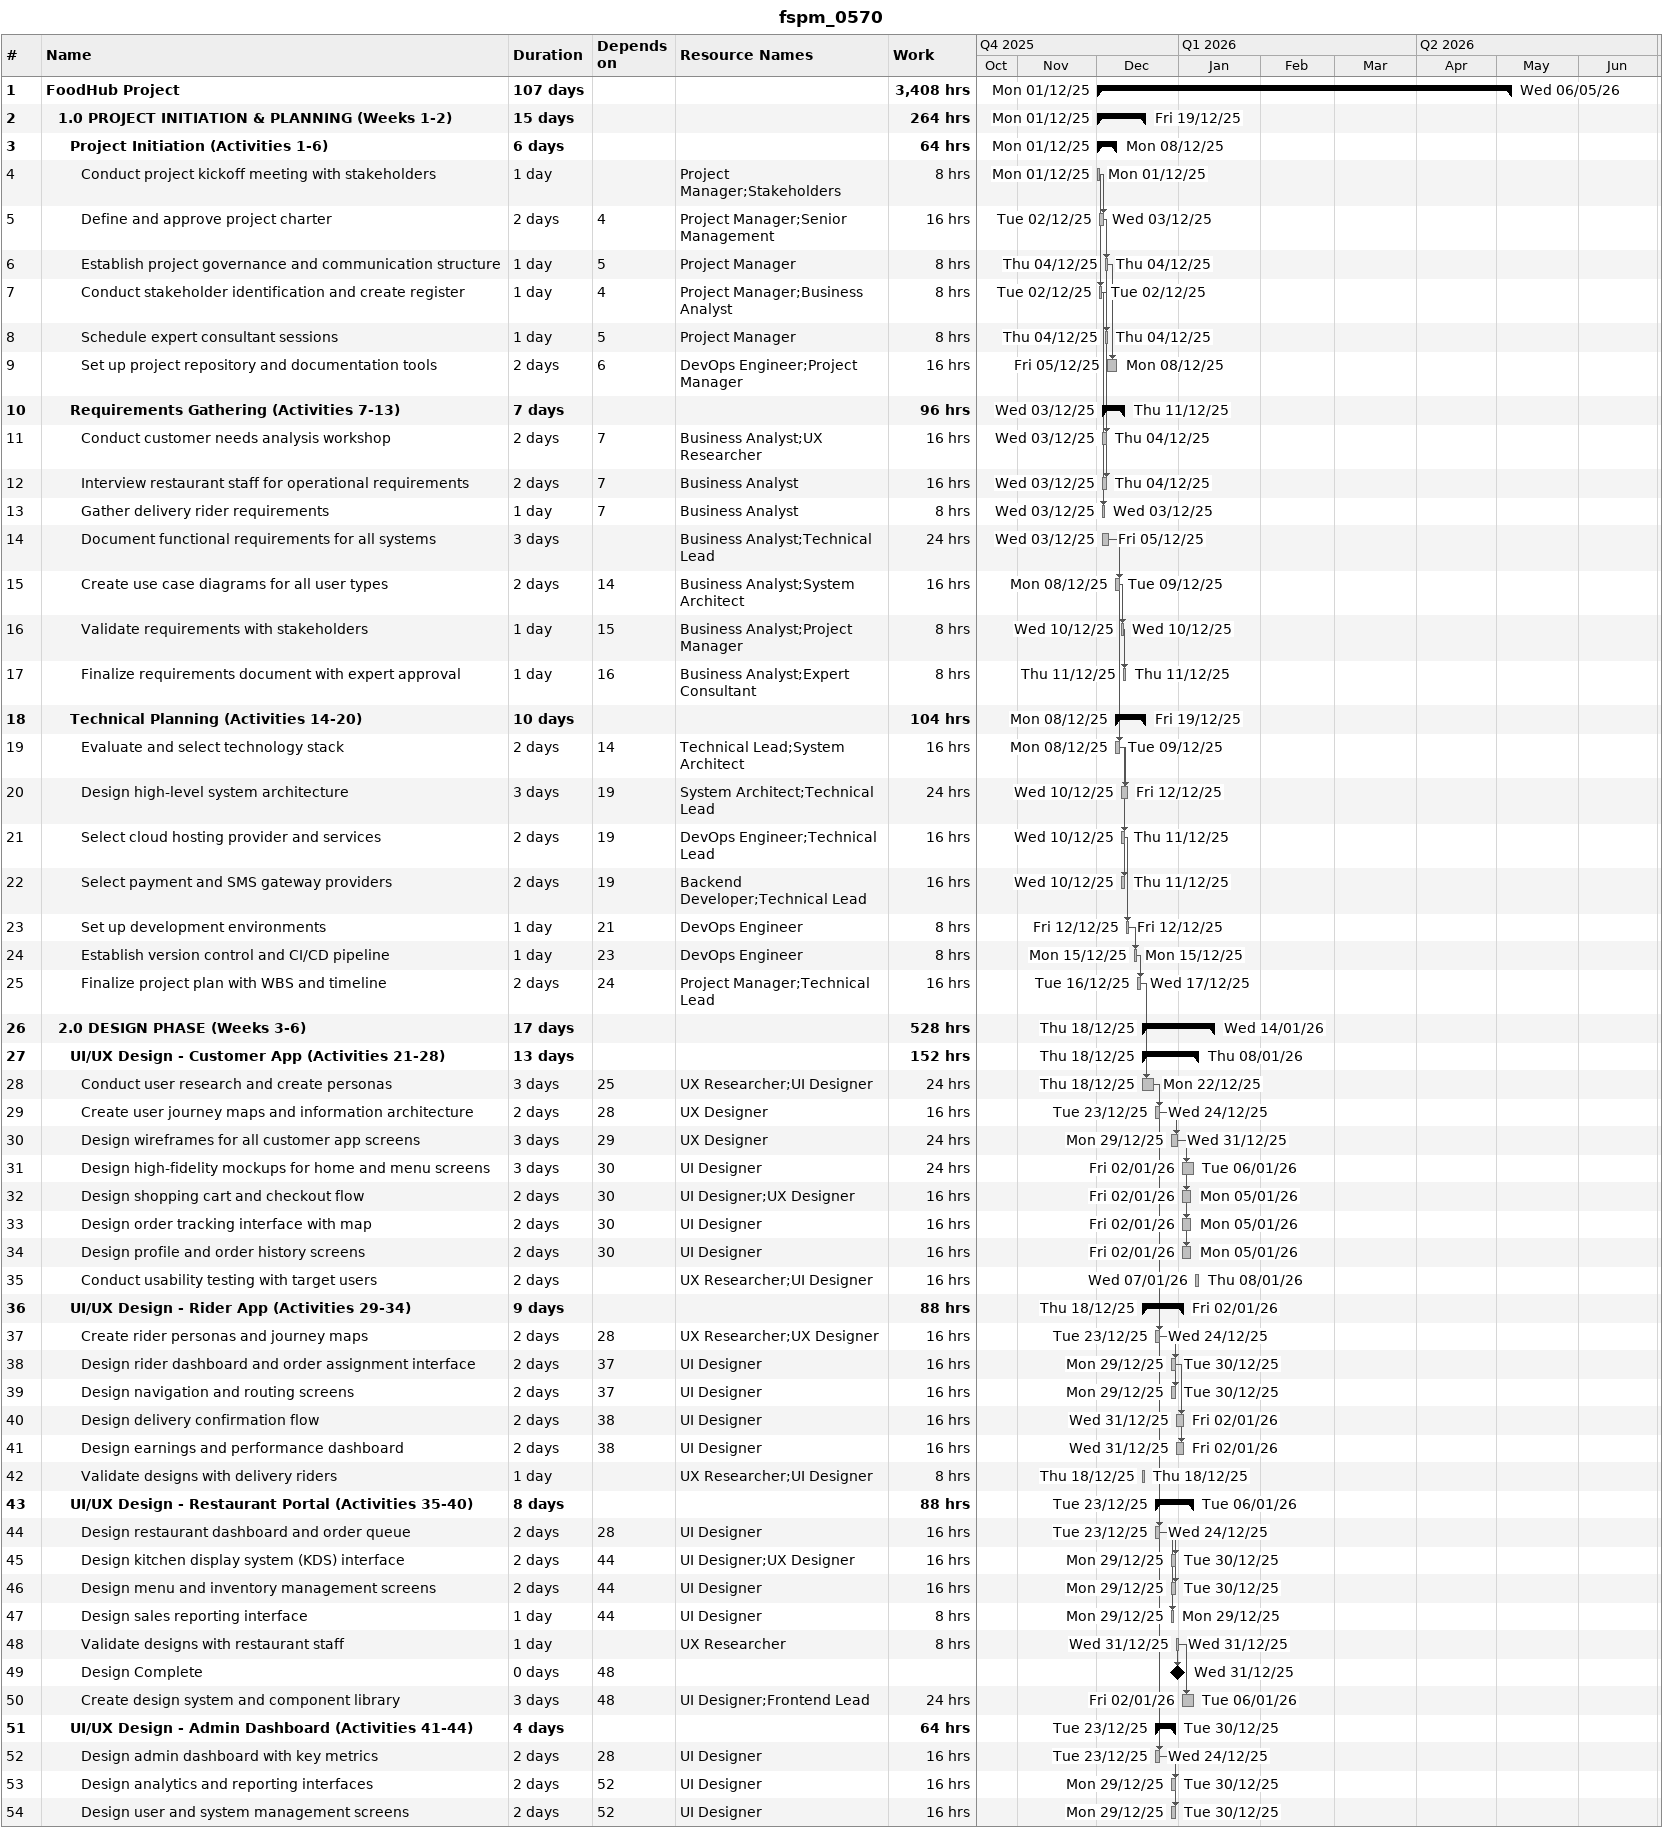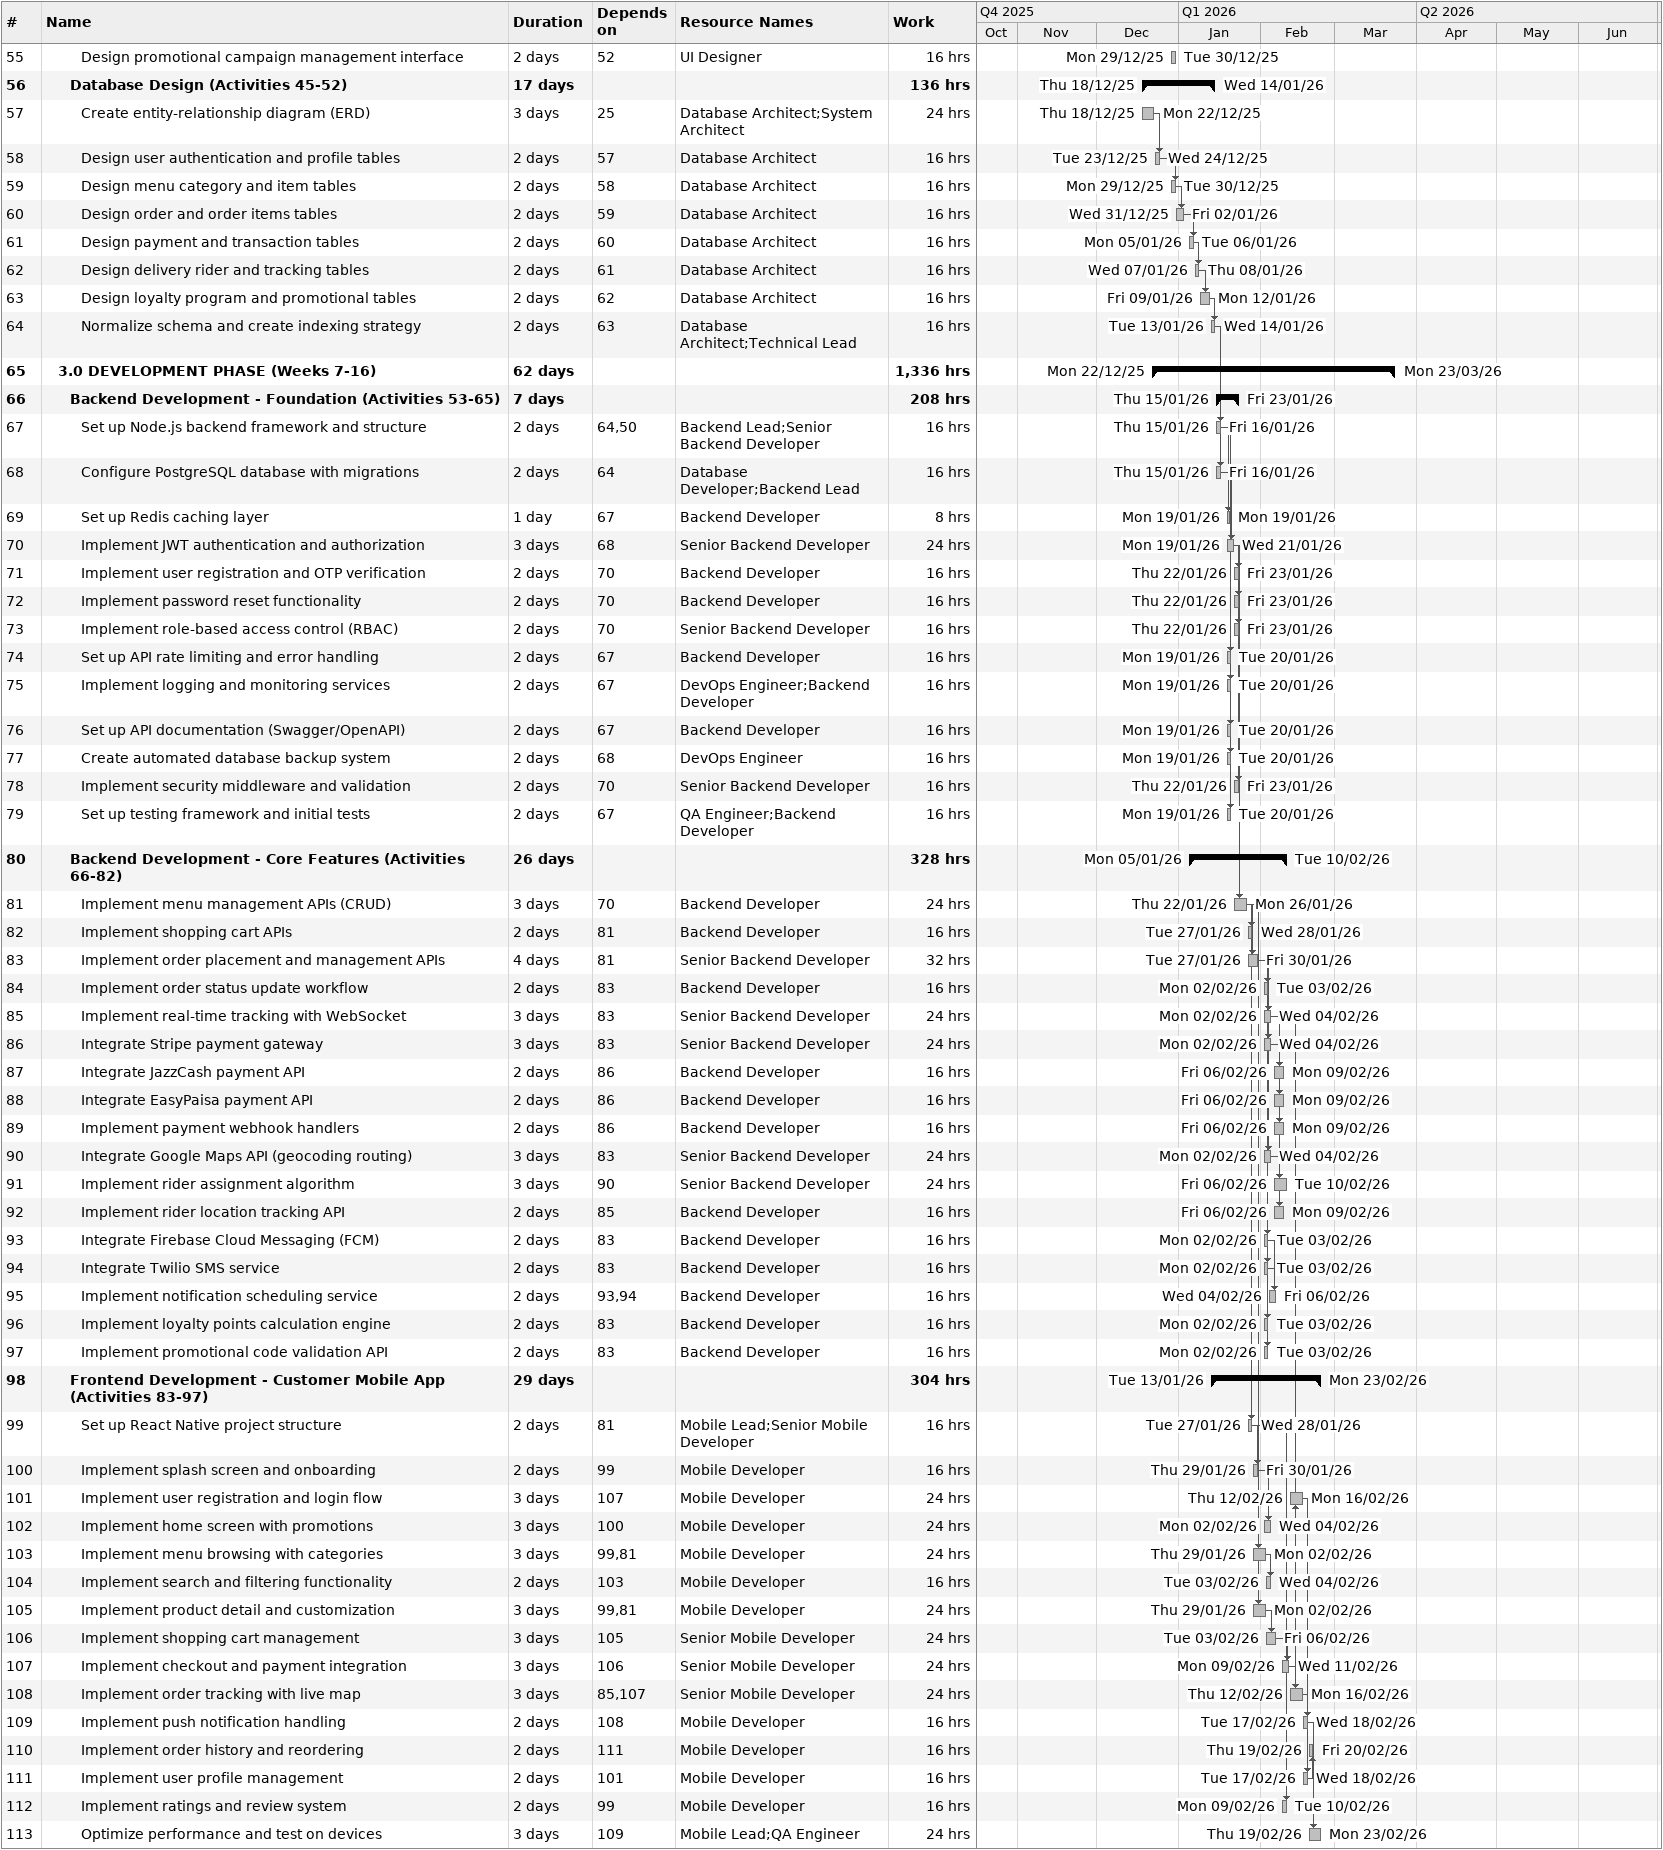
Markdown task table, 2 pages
fspm_0570

| ID | Level | Task | Duration | Start | Finish | Predecessors | Resources | Work (h) |
|---|---|---|---|---|---|---|---|---|
| 1 | 1 | **FoodHub Project** | 107d | 2025-12-01 | 2026-05-06 |  |  | 3408 |
| 2 | 2 | **1.0 PROJECT INITIATION & PLANNING (Weeks 1-2)** | 15d | 2025-12-01 | 2025-12-19 |  |  | 264 |
| 3 | 3 | **Project Initiation (Activities 1-6)** | 6d | 2025-12-01 | 2025-12-08 |  |  | 64 |
| 4 | 4 | Conduct project kickoff meeting with stakeholders | 1d | 2025-12-01 | 2025-12-01 |  | Project Manager;Stakeholders | 8 |
| 5 | 4 | Define and approve project charter | 2d | 2025-12-02 | 2025-12-03 | 4 | Project Manager;Senior Management | 16 |
| 6 | 4 | Establish project governance and communication structure | 1d | 2025-12-04 | 2025-12-04 | 5 | Project Manager | 8 |
| 7 | 4 | Conduct stakeholder identification and create register | 1d | 2025-12-02 | 2025-12-02 | 4 | Project Manager;Business Analyst | 8 |
| 8 | 4 | Schedule expert consultant sessions | 1d | 2025-12-04 | 2025-12-04 | 5 | Project Manager | 8 |
| 9 | 4 | Set up project repository and documentation tools | 2d | 2025-12-05 | 2025-12-08 | 6 | DevOps Engineer;Project Manager | 16 |
| 10 | 3 | **Requirements Gathering (Activities 7-13)** | 7d | 2025-12-03 | 2025-12-11 |  |  | 96 |
| 11 | 4 | Conduct customer needs analysis workshop | 2d | 2025-12-03 | 2025-12-04 | 7 | Business Analyst;UX Researcher | 16 |
| 12 | 4 | Interview restaurant staff for operational requirements | 2d | 2025-12-03 | 2025-12-04 | 7 | Business Analyst | 16 |
| 13 | 4 | Gather delivery rider requirements | 1d | 2025-12-03 | 2025-12-03 | 7 | Business Analyst | 8 |
| 14 | 4 | Document functional requirements for all systems | 3d | 2025-12-03 | 2025-12-05 |  | Business Analyst;Technical Lead | 24 |
| 15 | 4 | Create use case diagrams for all user types | 2d | 2025-12-08 | 2025-12-09 | 14 | Business Analyst;System Architect | 16 |
| 16 | 4 | Validate requirements with stakeholders | 1d | 2025-12-10 | 2025-12-10 | 15 | Business Analyst;Project Manager | 8 |
| 17 | 4 | Finalize requirements document with expert approval | 1d | 2025-12-11 | 2025-12-11 | 16 | Business Analyst;Expert Consultant | 8 |
| 18 | 3 | **Technical Planning (Activities 14-20)** | 10d | 2025-12-08 | 2025-12-19 |  |  | 104 |
| 19 | 4 | Evaluate and select technology stack | 2d | 2025-12-08 | 2025-12-09 | 14 | Technical Lead;System Architect | 16 |
| 20 | 4 | Design high-level system architecture | 3d | 2025-12-10 | 2025-12-12 | 19 | System Architect;Technical Lead | 24 |
| 21 | 4 | Select cloud hosting provider and services | 2d | 2025-12-10 | 2025-12-11 | 19 | DevOps Engineer;Technical Lead | 16 |
| 22 | 4 | Select payment and SMS gateway providers | 2d | 2025-12-10 | 2025-12-11 | 19 | Backend Developer;Technical Lead | 16 |
| 23 | 4 | Set up development environments | 1d | 2025-12-12 | 2025-12-12 | 21 | DevOps Engineer | 8 |
| 24 | 4 | Establish version control and CI/CD pipeline | 1d | 2025-12-15 | 2025-12-15 | 23 | DevOps Engineer | 8 |
| 25 | 4 | Finalize project plan with WBS and timeline | 2d | 2025-12-16 | 2025-12-17 | 24 | Project Manager;Technical Lead | 16 |
| 26 | 2 | **2.0 DESIGN PHASE (Weeks 3-6)** | 17d | 2025-12-18 | 2026-01-14 |  |  | 528 |
| 27 | 3 | **UI/UX Design - Customer App (Activities 21-28)** | 13d | 2025-12-18 | 2026-01-08 |  |  | 152 |
| 28 | 4 | Conduct user research and create personas | 3d | 2025-12-18 | 2025-12-22 | 25 | UX Researcher;UI Designer | 24 |
| 29 | 4 | Create user journey maps and information architecture | 2d | 2025-12-23 | 2025-12-24 | 28 | UX Designer | 16 |
| 30 | 4 | Design wireframes for all customer app screens | 3d | 2025-12-29 | 2025-12-31 | 29 | UX Designer | 24 |
| 31 | 4 | Design high-fidelity mockups for home and menu screens | 3d | 2026-01-02 | 2026-01-06 | 30 | UI Designer | 24 |
| 32 | 4 | Design shopping cart and checkout flow | 2d | 2026-01-02 | 2026-01-05 | 30 | UI Designer;UX Designer | 16 |
| 33 | 4 | Design order tracking interface with map | 2d | 2026-01-02 | 2026-01-05 | 30 | UI Designer | 16 |
| 34 | 4 | Design profile and order history screens | 2d | 2026-01-02 | 2026-01-05 | 30 | UI Designer | 16 |
| 35 | 4 | Conduct usability testing with target users | 2d | 2026-01-07 | 2026-01-08 |  | UX Researcher;UI Designer | 16 |
| 36 | 3 | **UI/UX Design - Rider App (Activities 29-34)** | 9d | 2025-12-18 | 2026-01-02 |  |  | 88 |
| 37 | 4 | Create rider personas and journey maps | 2d | 2025-12-23 | 2025-12-24 | 28 | UX Researcher;UX Designer | 16 |
| 38 | 4 | Design rider dashboard and order assignment interface | 2d | 2025-12-29 | 2025-12-30 | 37 | UI Designer | 16 |
| 39 | 4 | Design navigation and routing screens | 2d | 2025-12-29 | 2025-12-30 | 37 | UI Designer | 16 |
| 40 | 4 | Design delivery confirmation flow | 2d | 2025-12-31 | 2026-01-02 | 38 | UI Designer | 16 |
| 41 | 4 | Design earnings and performance dashboard | 2d | 2025-12-31 | 2026-01-02 | 38 | UI Designer | 16 |
| 42 | 4 | Validate designs with delivery riders | 1d | 2025-12-18 | 2025-12-18 |  | UX Researcher;UI Designer | 8 |
| 43 | 3 | **UI/UX Design - Restaurant Portal (Activities 35-40)** | 8d | 2025-12-23 | 2026-01-06 |  |  | 88 |
| 44 | 4 | Design restaurant dashboard and order queue | 2d | 2025-12-23 | 2025-12-24 | 28 | UI Designer | 16 |
| 45 | 4 | Design kitchen display system (KDS) interface | 2d | 2025-12-29 | 2025-12-30 | 44 | UI Designer;UX Designer | 16 |
| 46 | 4 | Design menu and inventory management screens | 2d | 2025-12-29 | 2025-12-30 | 44 | UI Designer | 16 |
| 47 | 4 | Design sales reporting interface | 1d | 2025-12-29 | 2025-12-29 | 44 | UI Designer | 8 |
| 48 | 4 | Validate designs with restaurant staff | 1d | 2025-12-31 | 2025-12-31 |  | UX Researcher | 8 |
| 49 | 4 | Design Complete | 0d | 2025-12-31 | 2025-12-31 | 48 |  |  |
| 50 | 4 | Create design system and component library | 3d | 2026-01-02 | 2026-01-06 | 48 | UI Designer;Frontend Lead | 24 |
| 51 | 3 | **UI/UX Design - Admin Dashboard (Activities 41-44)** | 4d | 2025-12-23 | 2025-12-30 |  |  | 64 |
| 52 | 4 | Design admin dashboard with key metrics | 2d | 2025-12-23 | 2025-12-24 | 28 | UI Designer | 16 |
| 53 | 4 | Design analytics and reporting interfaces | 2d | 2025-12-29 | 2025-12-30 | 52 | UI Designer | 16 |
| 54 | 4 | Design user and system management screens | 2d | 2025-12-29 | 2025-12-30 | 52 | UI Designer | 16 |
| 55 | 4 | Design promotional campaign management interface | 2d | 2025-12-29 | 2025-12-30 | 52 | UI Designer | 16 |
| 56 | 3 | **Database Design (Activities 45-52)** | 17d | 2025-12-18 | 2026-01-14 |  |  | 136 |
| 57 | 4 | Create entity-relationship diagram (ERD) | 3d | 2025-12-18 | 2025-12-22 | 25 | Database Architect;System Architect | 24 |
| 58 | 4 | Design user authentication and profile tables | 2d | 2025-12-23 | 2025-12-24 | 57 | Database Architect | 16 |
| 59 | 4 | Design menu category and item tables | 2d | 2025-12-29 | 2025-12-30 | 58 | Database Architect | 16 |
| 60 | 4 | Design order and order items tables | 2d | 2025-12-31 | 2026-01-02 | 59 | Database Architect | 16 |
| 61 | 4 | Design payment and transaction tables | 2d | 2026-01-05 | 2026-01-06 | 60 | Database Architect | 16 |
| 62 | 4 | Design delivery rider and tracking tables | 2d | 2026-01-07 | 2026-01-08 | 61 | Database Architect | 16 |
| 63 | 4 | Design loyalty program and promotional tables | 2d | 2026-01-09 | 2026-01-12 | 62 | Database Architect | 16 |
| 64 | 4 | Normalize schema and create indexing strategy | 2d | 2026-01-13 | 2026-01-14 | 63 | Database Architect;Technical Lead | 16 |
| 65 | 2 | **3.0 DEVELOPMENT PHASE (Weeks 7-16)** | 62d | 2025-12-22 | 2026-03-23 |  |  | 1336 |
| 66 | 3 | **Backend Development - Foundation (Activities 53-65)** | 7d | 2026-01-15 | 2026-01-23 |  |  | 208 |
| 67 | 4 | Set up Node.js backend framework and structure | 2d | 2026-01-15 | 2026-01-16 | 64, 50 | Backend Lead;Senior Backend Developer | 16 |
| 68 | 4 | Configure PostgreSQL database with migrations | 2d | 2026-01-15 | 2026-01-16 | 64 | Database Developer;Backend Lead | 16 |
| 69 | 4 | Set up Redis caching layer | 1d | 2026-01-19 | 2026-01-19 | 67 | Backend Developer | 8 |
| 70 | 4 | Implement JWT authentication and authorization | 3d | 2026-01-19 | 2026-01-21 | 68 | Senior Backend Developer | 24 |
| 71 | 4 | Implement user registration and OTP verification | 2d | 2026-01-22 | 2026-01-23 | 70 | Backend Developer | 16 |
| 72 | 4 | Implement password reset functionality | 2d | 2026-01-22 | 2026-01-23 | 70 | Backend Developer | 16 |
| 73 | 4 | Implement role-based access control (RBAC) | 2d | 2026-01-22 | 2026-01-23 | 70 | Senior Backend Developer | 16 |
| 74 | 4 | Set up API rate limiting and error handling | 2d | 2026-01-19 | 2026-01-20 | 67 | Backend Developer | 16 |
| 75 | 4 | Implement logging and monitoring services | 2d | 2026-01-19 | 2026-01-20 | 67 | DevOps Engineer;Backend Developer | 16 |
| 76 | 4 | Set up API documentation (Swagger/OpenAPI) | 2d | 2026-01-19 | 2026-01-20 | 67 | Backend Developer | 16 |
| 77 | 4 | Create automated database backup system | 2d | 2026-01-19 | 2026-01-20 | 68 | DevOps Engineer | 16 |
| 78 | 4 | Implement security middleware and validation | 2d | 2026-01-22 | 2026-01-23 | 70 | Senior Backend Developer | 16 |
| 79 | 4 | Set up testing framework and initial tests | 2d | 2026-01-19 | 2026-01-20 | 67 | QA Engineer;Backend Developer | 16 |
| 80 | 3 | **Backend Development - Core Features (Activities 66-82)** | 26d | 2026-01-05 | 2026-02-10 |  |  | 328 |
| 81 | 4 | Implement menu management APIs (CRUD) | 3d | 2026-01-22 | 2026-01-26 | 70 | Backend Developer | 24 |
| 82 | 4 | Implement shopping cart APIs | 2d | 2026-01-27 | 2026-01-28 | 81 | Backend Developer | 16 |
| 83 | 4 | Implement order placement and management APIs | 4d | 2026-01-27 | 2026-01-30 | 81 | Senior Backend Developer | 32 |
| 84 | 4 | Implement order status update workflow | 2d | 2026-02-02 | 2026-02-03 | 83 | Backend Developer | 16 |
| 85 | 4 | Implement real-time tracking with WebSocket | 3d | 2026-02-02 | 2026-02-04 | 83 | Senior Backend Developer | 24 |
| 86 | 4 | Integrate Stripe payment gateway | 3d | 2026-02-02 | 2026-02-04 | 83 | Senior Backend Developer | 24 |
| 87 | 4 | Integrate JazzCash payment API | 2d | 2026-02-06 | 2026-02-09 | 86 | Backend Developer | 16 |
| 88 | 4 | Integrate EasyPaisa payment API | 2d | 2026-02-06 | 2026-02-09 | 86 | Backend Developer | 16 |
| 89 | 4 | Implement payment webhook handlers | 2d | 2026-02-06 | 2026-02-09 | 86 | Backend Developer | 16 |
| 90 | 4 | Integrate Google Maps API (geocoding routing) | 3d | 2026-02-02 | 2026-02-04 | 83 | Senior Backend Developer | 24 |
| 91 | 4 | Implement rider assignment algorithm | 3d | 2026-02-06 | 2026-02-10 | 90 | Senior Backend Developer | 24 |
| 92 | 4 | Implement rider location tracking API | 2d | 2026-02-06 | 2026-02-09 | 85 | Backend Developer | 16 |
| 93 | 4 | Integrate Firebase Cloud Messaging (FCM) | 2d | 2026-02-02 | 2026-02-03 | 83 | Backend Developer | 16 |
| 94 | 4 | Integrate Twilio SMS service | 2d | 2026-02-02 | 2026-02-03 | 83 | Backend Developer | 16 |
| 95 | 4 | Implement notification scheduling service | 2d | 2026-02-04 | 2026-02-06 | 93, 94 | Backend Developer | 16 |
| 96 | 4 | Implement loyalty points calculation engine | 2d | 2026-02-02 | 2026-02-03 | 83 | Backend Developer | 16 |
| 97 | 4 | Implement promotional code validation API | 2d | 2026-02-02 | 2026-02-03 | 83 | Backend Developer | 16 |
| 98 | 3 | **Frontend Development - Customer Mobile App (Activities 83-97)** | 29d | 2026-01-13 | 2026-02-23 |  |  | 304 |
| 99 | 4 | Set up React Native project structure | 2d | 2026-01-27 | 2026-01-28 | 81 | Mobile Lead;Senior Mobile Developer | 16 |
| 100 | 4 | Implement splash screen and onboarding | 2d | 2026-01-29 | 2026-01-30 | 99 | Mobile Developer | 16 |
| 101 | 4 | Implement user registration and login flow | 3d | 2026-02-12 | 2026-02-16 | 107 | Mobile Developer | 24 |
| 102 | 4 | Implement home screen with promotions | 3d | 2026-02-02 | 2026-02-04 | 100 | Mobile Developer | 24 |
| 103 | 4 | Implement menu browsing with categories | 3d | 2026-01-29 | 2026-02-02 | 99, 81 | Mobile Developer | 24 |
| 104 | 4 | Implement search and filtering functionality | 2d | 2026-02-03 | 2026-02-04 | 103 | Mobile Developer | 16 |
| 105 | 4 | Implement product detail and customization | 3d | 2026-01-29 | 2026-02-02 | 99, 81 | Mobile Developer | 24 |
| 106 | 4 | Implement shopping cart management | 3d | 2026-02-03 | 2026-02-06 | 105 | Senior Mobile Developer | 24 |
| 107 | 4 | Implement checkout and payment integration | 3d | 2026-02-09 | 2026-02-11 | 106 | Senior Mobile Developer | 24 |
| 108 | 4 | Implement order tracking with live map | 3d | 2026-02-12 | 2026-02-16 | 85, 107 | Senior Mobile Developer | 24 |
| 109 | 4 | Implement push notification handling | 2d | 2026-02-17 | 2026-02-18 | 108 | Mobile Developer | 16 |
| 110 | 4 | Implement order history and reordering | 2d | 2026-02-19 | 2026-02-20 | 111 | Mobile Developer | 16 |
| 111 | 4 | Implement user profile management | 2d | 2026-02-17 | 2026-02-18 | 101 | Mobile Developer | 16 |
| 112 | 4 | Implement ratings and review system | 2d | 2026-02-09 | 2026-02-10 | 99 | Mobile Developer | 16 |
| 113 | 4 | Optimize performance and test on devices | 3d | 2026-02-19 | 2026-02-23 | 109 | Mobile Lead;QA Engineer | 24 |
